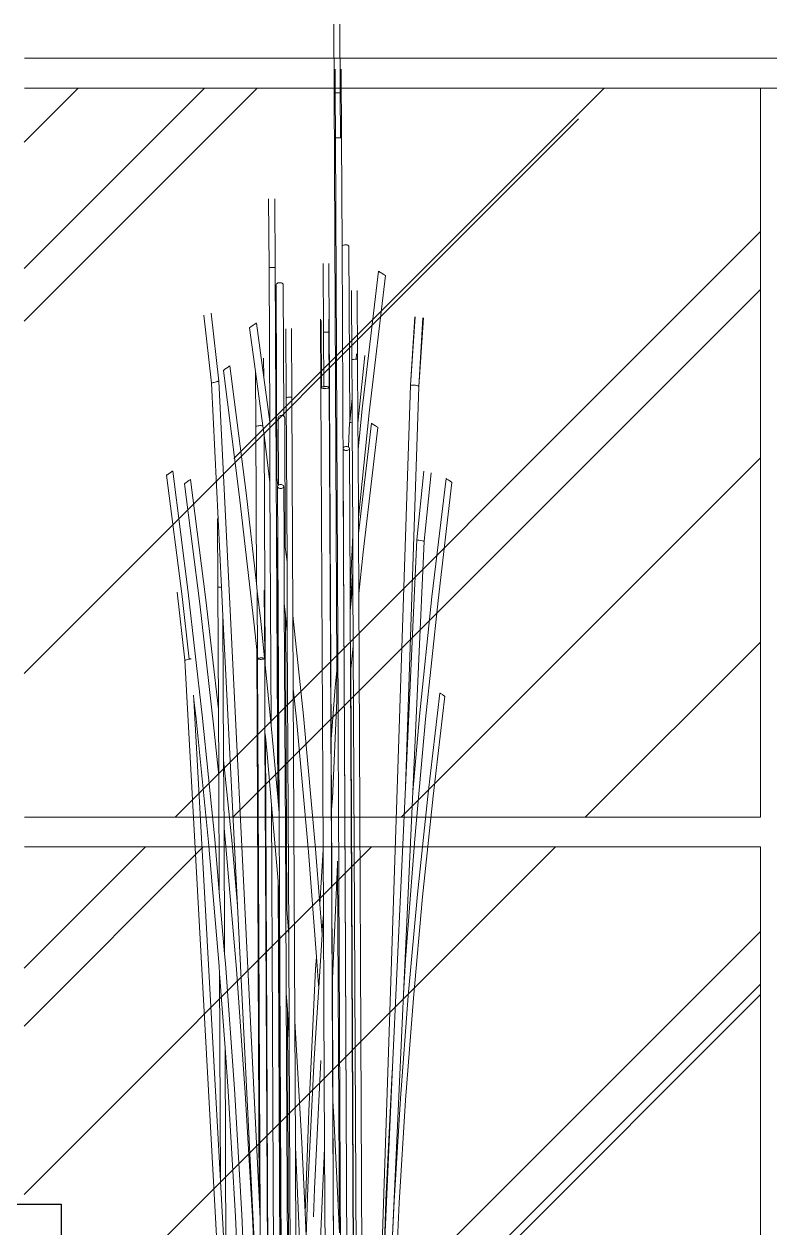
# Model space of a CAD drawing. Header units: inches. Extents: x 249 to 1192, y -18 to 440.
# Drawn here: x 622.908 to 623.911, y 260.106 to 261.724 of the extents above; entities that cross this region are included whole.
import ezdxf

# ---------------------------------------------------------------- set-up
doc = ezdxf.new("R2010")
doc.units = ezdxf.units.IN
doc.header["$MEASUREMENT"] = 0
for name, color, linetype, lineweight in [('KACA', 141, 'Continuous', 30), ('KUSEN', 16, 'Continuous', 15), ('VEGETASI', 60, 'Continuous', 0)]:
    doc.layers.add(name, color=color, linetype=linetype, lineweight=lineweight)
doc.layers.add('KOLOM', color=5, linetype='Continuous')

# ---------------------------------------------------------------- blocks, each defined once
blk = doc.blocks.new('tanaman2')
for p, q in [((605.1202, 357.571), (605.1198, 357.4787)), ((605.1285, 357.5708), (605.1281, 357.4785)), ((605.1184, 357.5106), (605.1179, 357.4183)), ((605.1267, 357.5104), (605.1266, 357.4785)), ((605.1195, 357.4183), (605.1198, 357.4787)), ((605.1198, 357.4787), (605.1199, 357.4787)), ((605.1199, 357.4787), (605.1203, 357.4787)), ((605.1203, 357.4787), (605.121, 357.4787)), ((605.121, 357.4787), (605.1219, 357.4787)), ((605.1219, 357.4787), (605.1239, 357.4786)), ((605.126, 357.4786), (605.1239, 357.4786)), ((605.1244, 356.702), (605.1281, 357.4785)), ((605.126, 357.4786), (605.1266, 357.4785)), ((605.1266, 357.4785), (605.1263, 357.4181)), ((605.1266, 357.4785), (605.1269, 357.4785)), ((605.1269, 357.4785), (605.1275, 357.4785)), ((605.1275, 357.4785), (605.128, 357.4785)), ((605.128, 357.4785), (605.1281, 357.4785)), ((605.1173, 357.2726), (605.1179, 357.4183)), ((605.1179, 357.4183), (605.1181, 357.4183)), ((605.1181, 357.4183), (605.1185, 357.4183)), ((605.1185, 357.4183), (605.1192, 357.4183)), ((605.1192, 357.4183), (605.1195, 357.4183)), ((605.1195, 357.4183), (605.12, 357.4182)), ((605.1221, 357.4182), (605.12, 357.4182)), ((605.1242, 357.4181), (605.1221, 357.4182)), ((605.1226, 356.643), (605.1263, 357.4181)), ((605.1242, 357.4181), (605.1251, 357.4181)), ((605.1251, 357.4181), (605.1257, 357.4181)), ((605.1257, 357.4181), (605.1261, 357.4181)), ((605.1261, 357.4181), (605.1263, 357.4181)), ((605.2076, 357.3363), (605.2072, 357.244)), ((605.216, 357.3361), (605.2155, 357.2438)), ((605.1082, 357.2723), (605.1087, 357.2731)), ((605.1087, 357.2731), (605.1095, 357.2737)), ((605.1095, 357.2737), (605.1105, 357.2742)), ((605.1105, 357.2742), (605.1117, 357.2744)), ((605.1117, 357.2744), (605.1129, 357.2745)), ((605.1129, 357.2745), (605.1142, 357.2744)), ((605.1142, 357.2744), (605.1153, 357.274)), ((605.1153, 357.274), (605.1163, 357.2735)), ((605.1163, 357.2735), (605.1171, 357.2728)), ((605.1171, 357.2728), (605.1173, 357.2726)), ((605.1081, 357.2715), (605.107, 357.0364)), ((605.1081, 357.2715), (605.1082, 357.2723)), ((605.1153, 356.8569), (605.1173, 357.2726)), ((605.1349, 357.2493), (605.1345, 357.1569)), ((605.1428, 357.249), (605.1423, 357.1567)), ((605.2059, 356.9699), (605.2072, 357.244)), ((605.2072, 357.244), (605.2073, 357.244)), ((605.2073, 357.244), (605.2078, 357.244)), ((605.2078, 357.244), (605.2084, 357.244)), ((605.2084, 357.244), (605.2093, 357.244)), ((605.2093, 357.244), (605.2114, 357.2439)), ((605.2134, 357.2438), (605.2114, 357.2439)), ((605.2134, 357.2438), (605.2143, 357.2438)), ((605.2143, 357.2438), (605.215, 357.2438)), ((605.2145, 357.0366), (605.2155, 357.2438)), ((605.215, 357.2438), (605.2154, 357.2438)), ((605.2154, 357.2438), (605.2155, 357.2438)), ((605.0589, 357.2329), (605.0591, 357.233)), ((605.0808, 357.0484), (605.0589, 357.2329)), ((605.0591, 357.233), (605.0595, 357.2333)), ((605.0595, 357.2333), (605.0602, 357.2337)), ((605.0595, 357.2333), (605.0595, 357.2333)), ((605.0602, 357.2337), (605.0603, 357.2338)), ((605.0612, 357.2344), (605.0603, 357.2338)), ((605.0648, 357.2366), (605.0612, 357.2344)), ((605.0659, 357.2373), (605.0648, 357.2366)), ((605.0669, 357.2379), (605.0659, 357.2373)), ((605.0669, 357.2379), (605.0676, 357.2384)), ((605.0676, 357.2384), (605.0681, 357.2387)), ((605.0681, 357.2387), (605.0682, 357.2388)), ((605.0901, 357.0539), (605.0682, 357.2388)), ((605.0968, 357.2129), (605.0964, 357.1206)), ((605.1045, 357.2127), (605.104, 357.1204)), ((605.1956, 357.0441), (605.1964, 357.2205)), ((605.1964, 357.2205), (605.1965, 357.2213)), ((605.1965, 357.2213), (605.197, 357.222)), ((605.197, 357.222), (605.1978, 357.2226)), ((605.1978, 357.2226), (605.1988, 357.2231)), ((605.1988, 357.2231), (605.2, 357.2234)), ((605.2, 357.2234), (605.2012, 357.2234)), ((605.2012, 357.2234), (605.2025, 357.2233)), ((605.2025, 357.2233), (605.2036, 357.223)), ((605.2036, 357.223), (605.2046, 357.2224)), ((605.2046, 357.2224), (605.2054, 357.2218)), ((605.2049, 356.9614), (605.206, 357.2202)), ((605.2054, 357.2218), (605.2059, 357.221)), ((605.2059, 357.221), (605.206, 357.2202)), ((605.008, 357.1761), (605.0141, 357.0841)), ((605.0085, 357.176), (605.0141, 357.0841)), ((605.0191, 357.1775), (605.0252, 357.0855)), ((605.0196, 357.1774), (605.0252, 357.0855)), ((605.2932, 357.1826), (605.2831, 357.0911)), ((605.303, 357.1799), (605.2929, 357.0883)), ((605.1344, 357.1731), (605.134, 357.0813)), ((605.135, 357.1746), (605.1349, 357.1569)), ((605.1455, 357.1728), (605.1451, 357.0829)), ((605.1461, 357.1742), (605.1457, 357.0824)), ((605.1851, 357.1618), (605.1847, 357.0695)), ((605.1928, 357.1616), (605.1923, 357.0693)), ((605.2226, 357.0959), (605.2325, 357.169)), ((605.2325, 357.169), (605.2326, 357.1689)), ((605.2326, 357.1689), (605.2331, 357.1686)), ((605.2331, 357.1686), (605.2338, 357.1681)), ((605.2338, 357.1681), (605.2348, 357.1675)), ((605.2338, 357.104), (605.2417, 357.1628)), ((605.2371, 357.1659), (605.2348, 357.1675)), ((605.2394, 357.1644), (605.2371, 357.1659)), ((605.2394, 357.1644), (605.2404, 357.1638)), ((605.2404, 357.1638), (605.2411, 357.1633)), ((605.2411, 357.1633), (605.2416, 357.163)), ((605.2416, 357.163), (605.2417, 357.1628)), ((605.1342, 357.0816), (605.1345, 357.1569)), ((605.1345, 357.1569), (605.1346, 357.1569)), ((605.1349, 357.1569), (605.1345, 357.0827)), ((605.1346, 357.1569), (605.1349, 357.1569)), ((605.1349, 357.1569), (605.135, 357.1569)), ((605.135, 357.1569), (605.1357, 357.1569)), ((605.1357, 357.1569), (605.1365, 357.1569)), ((605.1384, 357.1568), (605.1365, 357.1569)), ((605.1404, 357.1568), (605.1384, 357.1568)), ((605.1404, 357.1568), (605.1412, 357.1568)), ((605.1412, 357.1568), (605.1418, 357.1567)), ((605.1418, 357.1567), (605.1422, 357.1567)), ((605.142, 357.0836), (605.1423, 357.1567)), ((605.1422, 357.1567), (605.1423, 357.1567)), ((605.0978, 357.1278), (605.0985, 357.1205)), ((605.0868, 357.1256), (605.096, 357.0344)), ((605.096, 357.0344), (605.0964, 357.1206)), ((605.0964, 357.1206), (605.0965, 357.1206)), ((605.0965, 357.1206), (605.0969, 357.1206)), ((605.0969, 357.1206), (605.0975, 357.1206)), ((605.0975, 357.1206), (605.0983, 357.1205)), ((605.0983, 357.1205), (605.0985, 357.1205)), ((605.1002, 357.1205), (605.0985, 357.1205)), ((605.1021, 357.1204), (605.1002, 357.1205)), ((605.1021, 357.1204), (605.1029, 357.1204)), ((605.1029, 357.1204), (605.1035, 357.1204)), ((605.1035, 357.1204), (605.1039, 357.1204)), ((605.1038, 357.0684), (605.104, 357.1204)), ((605.1039, 357.1204), (605.104, 357.1204)), ((605.2227, 357.122), (605.2226, 357.0959)), ((605.2463, 356.9408), (605.2683, 357.1115)), ((605.2683, 357.1115), (605.2685, 357.1114)), ((605.2685, 357.1114), (605.2689, 357.1111)), ((605.2689, 357.1111), (605.2696, 357.1107)), ((605.2145, 357.0366), (605.2226, 357.0959)), ((605.2239, 357.031), (605.2338, 357.104)), ((605.2338, 357.104), (605.2334, 357.0299)), ((605.255, 356.9351), (605.2769, 357.1055)), ((605.2696, 357.1107), (605.2705, 357.1101)), ((605.2726, 357.1086), (605.2705, 357.1101)), ((605.2748, 357.1071), (605.2726, 357.1086)), ((605.2748, 357.1071), (605.2757, 357.1064)), ((605.2757, 357.1064), (605.2763, 357.1059)), ((605.2763, 357.1059), (605.2768, 357.1056)), ((605.2768, 357.1056), (605.2769, 357.1055)), ((605.0141, 357.0841), (605.0144, 357.0843)), ((605.0141, 357.0841), (605.032, 356.5456)), ((605.0144, 357.0843), (605.015, 357.0846)), ((605.015, 357.0846), (605.016, 357.0849)), ((605.016, 357.0849), (605.0172, 357.0852)), ((605.0172, 357.0852), (605.0185, 357.0855)), ((605.0185, 357.0855), (605.02, 357.0857)), ((605.02, 357.0857), (605.0214, 357.0858)), ((605.0214, 357.0858), (605.0227, 357.0859)), ((605.0227, 357.0859), (605.0238, 357.0859)), ((605.0238, 357.0859), (605.0246, 357.0858)), ((605.0246, 357.0858), (605.0251, 357.0857)), ((605.0251, 357.0857), (605.0252, 357.0855)), ((605.0252, 357.0855), (605.0719, 355.6769)), ((605.1345, 357.0827), (605.1254, 355.1901)), ((605.134, 357.0813), (605.1318, 356.6097)), ((605.1319, 356.608), (605.1342, 357.0816)), ((605.134, 357.0813), (605.1342, 357.0816)), ((605.1345, 357.0827), (605.1347, 357.083)), ((605.1347, 357.0824), (605.1345, 357.0827)), ((605.1347, 357.083), (605.1353, 357.0833)), ((605.1353, 357.0821), (605.1347, 357.0824)), ((605.1353, 357.0833), (605.1361, 357.0835)), ((605.1361, 357.0818), (605.1353, 357.0821)), ((605.1361, 357.0835), (605.1373, 357.0837)), ((605.1373, 357.0816), (605.1361, 357.0818)), ((605.1373, 357.0837), (605.1386, 357.0837)), ((605.1387, 357.0814), (605.1373, 357.0816)), ((605.1386, 357.0837), (605.1401, 357.0837)), ((605.1401, 357.0814), (605.1387, 357.0814)), ((605.1401, 357.0837), (605.1415, 357.0837)), ((605.1415, 357.0814), (605.1401, 357.0814)), ((605.1415, 357.0837), (605.142, 357.0836)), ((605.1429, 357.0814), (605.1415, 357.0814)), ((605.142, 357.0836), (605.1429, 357.0835)), ((605.1457, 357.0824), (605.1427, 356.4617)), ((605.1429, 357.0835), (605.144, 357.0833)), ((605.144, 357.0816), (605.1429, 357.0814)), ((605.144, 357.0833), (605.1449, 357.083)), ((605.1449, 357.0818), (605.144, 357.0816)), ((605.1449, 357.083), (605.1451, 357.0829)), ((605.1455, 357.0821), (605.1449, 357.0818)), ((605.1451, 357.0829), (605.1455, 357.0827)), ((605.1455, 357.0827), (605.1457, 357.0824)), ((605.1457, 357.0824), (605.1455, 357.0821)), ((605.2831, 357.0911), (605.2286, 355.9943)), ((605.2929, 357.0883), (605.2793, 356.8141)), ((605.2831, 357.0911), (605.2833, 357.091)), ((605.2833, 357.091), (605.2837, 357.0909)), ((605.2837, 357.0909), (605.2845, 357.0907)), ((605.2845, 357.0907), (605.2855, 357.0904)), ((605.2855, 357.0904), (605.2867, 357.0901)), ((605.2867, 357.0901), (605.2893, 357.0894)), ((605.2893, 357.0894), (605.2904, 357.0891)), ((605.2904, 357.0891), (605.2915, 357.0888)), ((605.2915, 357.0888), (605.2922, 357.0885)), ((605.2922, 357.0885), (605.2927, 357.0884)), ((605.2927, 357.0884), (605.2929, 357.0883)), ((605.1036, 357.035), (605.1038, 357.0684)), ((605.1038, 357.0684), (605.107, 357.0364)), ((605.1833, 356.7763), (605.1847, 357.0695)), ((605.1847, 357.0695), (605.1848, 357.0695)), ((605.1848, 357.0695), (605.1852, 357.0695)), ((605.1852, 357.0695), (605.1858, 357.0695)), ((605.1858, 357.0695), (605.1866, 357.0695)), ((605.1866, 357.0695), (605.1885, 357.0694)), ((605.1904, 357.0694), (605.1885, 357.0694)), ((605.1904, 357.0694), (605.1912, 357.0693)), ((605.1912, 357.0693), (605.1918, 357.0693)), ((605.1913, 356.8482), (605.1923, 357.0693)), ((605.1918, 357.0693), (605.1922, 357.0693)), ((605.1922, 357.0693), (605.1923, 357.0693)), ((605.0954, 356.908), (605.0808, 357.0484)), ((605.0958, 356.9992), (605.0901, 357.0539)), ((605.0705, 357.0298), (605.0714, 357.0303)), ((605.0724, 357.031), (605.0714, 357.0304)), ((605.0714, 357.0303), (605.0714, 357.0304)), ((605.0724, 357.031), (605.0746, 357.0324)), ((605.0756, 357.033), (605.0746, 357.0324)), ((605.0756, 357.033), (605.0765, 357.0336)), ((605.0772, 357.034), (605.0765, 357.0336)), ((605.0765, 357.0336), (605.0765, 357.0336)), ((605.0772, 357.034), (605.0776, 357.0343)), ((605.0776, 357.0343), (605.0777, 357.0344)), ((605.0953, 356.8862), (605.0777, 357.0344)), ((605.0958, 356.9992), (605.096, 357.0344)), ((605.1029, 356.8839), (605.1036, 357.035)), ((605.1043, 357.0352), (605.1036, 357.035)), ((605.1055, 357.0354), (605.1043, 357.0352)), ((605.1064, 357.0355), (605.1055, 357.0354)), ((605.1064, 357.0355), (605.1069, 357.0356)), ((605.1069, 357.0356), (605.107, 357.0357)), ((605.107, 357.0357), (605.107, 357.0364)), ((605.107, 357.0364), (605.1071, 357.0357)), ((605.107, 357.0357), (605.1071, 357.0357)), ((605.1071, 357.0357), (605.1086, 357.0026)), ((605.1936, 356.8678), (605.1944, 357.0423)), ((605.1944, 357.0423), (605.1946, 357.043)), ((605.1946, 357.043), (605.195, 357.0437)), ((605.195, 357.0437), (605.1956, 357.0441)), ((605.1956, 357.0441), (605.1957, 357.0442)), ((605.1957, 357.0442), (605.1966, 357.0446)), ((605.1966, 357.0446), (605.1977, 357.0449)), ((605.1977, 357.0449), (605.1988, 357.0449)), ((605.1988, 357.0449), (605.1999, 357.0448)), ((605.1999, 357.0448), (605.201, 357.0445)), ((605.201, 357.0445), (605.2019, 357.044)), ((605.2019, 357.044), (605.2026, 357.0434)), ((605.2026, 357.0434), (605.203, 357.0427)), ((605.2027, 356.9515), (605.2031, 357.042)), ((605.203, 357.0427), (605.2031, 357.042)), ((605.2142, 356.9555), (605.2145, 357.0366)), ((605.2222, 357.0187), (605.2239, 357.031)), ((605.2239, 357.0311), (605.2251, 357.0312)), ((605.2239, 357.031), (605.2239, 357.0311)), ((605.2251, 357.0312), (605.2264, 357.0313)), ((605.2264, 357.0313), (605.2279, 357.0313)), ((605.2279, 357.0313), (605.2293, 357.0312)), ((605.2293, 357.0312), (605.2306, 357.0311)), ((605.2306, 357.0311), (605.2318, 357.0308)), ((605.2318, 357.0308), (605.2327, 357.0305)), ((605.2327, 357.0305), (605.2332, 357.0302)), ((605.2332, 357.0302), (605.2334, 357.0299)), ((605.0692, 357.029), (605.0694, 357.0291)), ((605.0891, 356.8611), (605.0692, 357.029)), ((605.0694, 357.0291), (605.0698, 357.0294)), ((605.0698, 357.0294), (605.0705, 357.0298)), ((605.0705, 357.0298), (605.0705, 357.0298)), ((605.2182, 356.9888), (605.2222, 357.0187)), ((605.2222, 357.0187), (605.2208, 356.71)), ((605.2334, 357.0299), (605.2324, 356.8193)), ((605.0954, 356.908), (605.0958, 356.9992)), ((605.1074, 357.0007), (605.1064, 356.8077)), ((605.1074, 357.0007), (605.1075, 357.0014)), ((605.1075, 357), (605.1074, 357.0007)), ((605.1075, 357.0014), (605.108, 357.0021)), ((605.1079, 356.9994), (605.1075, 357)), ((605.1086, 356.9988), (605.1079, 356.9994)), ((605.108, 357.0021), (605.1086, 357.0026)), ((605.1086, 357.0026), (605.1095, 357.003)), ((605.1095, 356.9983), (605.1086, 356.9988)), ((605.1095, 357.003), (605.1105, 357.0032)), ((605.1105, 356.998), (605.1095, 356.9983)), ((605.1105, 357.0032), (605.1116, 357.0033)), ((605.1116, 356.9979), (605.1105, 356.998)), ((605.1116, 357.0033), (605.1127, 357.0032)), ((605.1127, 356.998), (605.1116, 356.9979)), ((605.1127, 357.0032), (605.1138, 357.0029)), ((605.1138, 356.9982), (605.1127, 356.998)), ((605.1138, 357.0029), (605.1147, 357.0024)), ((605.1146, 356.9986), (605.1138, 356.9982)), ((605.1153, 356.9991), (605.1146, 356.9986)), ((605.1147, 357.0024), (605.1153, 357.0018)), ((605.1152, 356.8593), (605.1159, 357.0005)), ((605.1153, 357.0018), (605.1157, 357.0012)), ((605.1157, 356.9998), (605.1153, 356.9991)), ((605.1157, 357.0012), (605.1159, 357.0005)), ((605.1159, 357.0005), (605.1157, 356.9998)), ((605.2142, 356.9555), (605.2182, 356.9888)), ((604.9975, 356.968), (605.0068, 356.8759)), ((605.0074, 356.9699), (605.0167, 356.8778)), ((605.2049, 356.9614), (605.2059, 356.9699)), ((605.2055, 356.8833), (605.2059, 356.9699)), ((605.324, 356.8069), (605.345, 356.9703)), ((605.345, 356.9703), (605.3452, 356.9702)), ((605.3452, 356.9702), (605.3456, 356.9699)), ((605.3456, 356.9699), (605.3462, 356.9695)), ((605.3462, 356.9695), (605.3471, 356.9689)), ((605.3492, 356.9675), (605.3471, 356.9689)), ((605.3512, 356.966), (605.3492, 356.9675)), ((605.3512, 356.966), (605.3521, 356.9654)), ((605.3521, 356.9654), (605.3527, 356.965)), ((604.9695, 356.9551), (604.9697, 356.9552)), ((604.9883, 356.7964), (604.9695, 356.9551)), ((604.9697, 356.9552), (604.9701, 356.9554)), ((604.9701, 356.9554), (604.9707, 356.9558)), ((604.9707, 356.9558), (604.9715, 356.9564)), ((604.9715, 356.9564), (604.9725, 356.957)), ((604.9715, 356.9564), (604.9715, 356.9564)), ((604.9735, 356.9577), (604.9725, 356.957)), ((604.9725, 356.957), (604.9725, 356.957)), ((604.9746, 356.9583), (604.9735, 356.9577)), ((604.9746, 356.9583), (604.9764, 356.9594)), ((604.9764, 356.9594), (604.977, 356.9598)), ((604.977, 356.9598), (604.9774, 356.9601)), ((604.9774, 356.9601), (604.9775, 356.9602)), ((604.9964, 356.8012), (604.9775, 356.9602)), ((605.1953, 356.8819), (605.1957, 356.9496)), ((605.1957, 356.9496), (605.1958, 356.9503)), ((605.1958, 356.9489), (605.1957, 356.9496)), ((605.1958, 356.9503), (605.1962, 356.951)), ((605.1962, 356.951), (605.1969, 356.9515)), ((605.1969, 356.9515), (605.1978, 356.9519)), ((605.1978, 356.9519), (605.1988, 356.9522)), ((605.1988, 356.9522), (605.1999, 356.9522)), ((605.1999, 356.9522), (605.201, 356.9521)), ((605.201, 356.9521), (605.2021, 356.9518)), ((605.2021, 356.9518), (605.2027, 356.9515)), ((605.2027, 356.9515), (605.2029, 356.9513)), ((605.2029, 356.9513), (605.2036, 356.9508)), ((605.2036, 356.9508), (605.2049, 356.9614)), ((605.2036, 356.9508), (605.204, 356.9501)), ((605.2038, 356.8691), (605.2042, 356.9494)), ((605.204, 356.9501), (605.2042, 356.9494)), ((605.2042, 356.9494), (605.204, 356.9487)), ((605.2126, 356.6285), (605.2142, 356.9555)), ((605.3003, 356.7972), (605.3211, 356.9588)), ((605.3085, 356.7919), (605.3293, 356.9531)), ((605.3211, 356.9588), (605.3213, 356.9587)), ((605.3213, 356.9587), (605.3217, 356.9584)), ((605.3217, 356.9584), (605.3223, 356.958)), ((605.3223, 356.958), (605.3232, 356.9574)), ((605.3252, 356.956), (605.3232, 356.9574)), ((605.3272, 356.9545), (605.3252, 356.956)), ((605.3272, 356.9545), (605.3281, 356.954)), ((605.3281, 356.954), (605.3287, 356.9535)), ((605.3287, 356.9535), (605.3291, 356.9532)), ((605.3291, 356.9532), (605.3293, 356.9531)), ((605.3323, 356.8015), (605.3533, 356.9646)), ((605.3527, 356.965), (605.3531, 356.9647)), ((605.3531, 356.9647), (605.3533, 356.9646)), ((605.1962, 356.9483), (605.1958, 356.9489)), ((605.1969, 356.9477), (605.1962, 356.9483)), ((605.1978, 356.9472), (605.1969, 356.9477)), ((605.1988, 356.9469), (605.1978, 356.9472)), ((605.1999, 356.9468), (605.1988, 356.9469)), ((605.201, 356.9469), (605.1999, 356.9468)), ((605.2021, 356.9471), (605.201, 356.9469)), ((605.2029, 356.9475), (605.2021, 356.9471)), ((605.2036, 356.9481), (605.2029, 356.9475)), ((605.204, 356.9487), (605.2036, 356.9481)), ((605.2324, 356.8193), (605.2463, 356.9408)), ((605.2354, 356.7634), (605.255, 356.9351)), ((605.0953, 356.8862), (605.0954, 356.908)), ((605.2847, 356.9063), (605.2843, 356.814)), ((605.0949, 356.8058), (605.0953, 356.8862)), ((605.0068, 356.8759), (605.007, 356.8759)), ((605.0068, 356.8759), (605.0223, 356.539)), ((605.007, 356.8759), (605.0074, 356.876)), ((605.0075, 356.876), (605.0074, 356.876)), ((605.0082, 356.8762), (605.0075, 356.876)), ((605.0093, 356.8764), (605.0082, 356.8762)), ((605.0093, 356.8764), (605.0118, 356.8769)), ((605.0118, 356.8769), (605.0142, 356.8774)), ((605.0153, 356.8775), (605.0142, 356.8774)), ((605.0161, 356.8777), (605.0153, 356.8775)), ((605.0161, 356.8777), (605.0166, 356.8778)), ((605.0166, 356.8778), (605.0167, 356.8778)), ((605.0167, 356.8778), (605.032, 356.5456)), ((605.1027, 356.8339), (605.1029, 356.8839)), ((605.1029, 356.8839), (605.1064, 356.8077)), ((605.1936, 356.8678), (605.1953, 356.8819)), ((605.1949, 356.7924), (605.1953, 356.8819)), ((605.2038, 356.8691), (605.202, 356.5108)), ((605.2045, 356.8749), (605.2029, 356.5207)), ((605.2038, 356.5319), (605.2055, 356.8833)), ((605.2038, 356.8691), (605.2045, 356.8749)), ((605.2045, 356.8749), (605.2055, 356.8833)), ((605.0949, 356.8058), (605.0891, 356.8611)), ((605.1144, 356.6947), (605.1152, 356.8593)), ((605.1145, 356.6928), (605.1153, 356.8569)), ((605.1152, 356.8593), (605.1153, 356.8569)), ((605.1913, 356.8482), (605.1936, 356.8678)), ((605.1909, 356.7539), (605.1913, 356.8482)), ((605.1026, 356.8184), (605.1027, 356.8339)), ((605.1059, 356.7978), (605.1027, 356.8339)), ((605.088, 355.3272), (605.0949, 356.8058)), ((605.1022, 356.7354), (605.1026, 356.8184)), ((605.1059, 356.7869), (605.1026, 356.8184)), ((605.1064, 356.7932), (605.1064, 356.8077)), ((605.2218, 356.8102), (605.2213, 356.7184)), ((605.2266, 356.7684), (605.2313, 356.8088)), ((605.2313, 356.8088), (605.2308, 356.7181)), ((605.2313, 356.8088), (605.2324, 356.8193)), ((605.2313, 356.8099), (605.2313, 356.8088)), ((605.2793, 356.8141), (605.2774, 356.7756)), ((605.2809, 356.8141), (605.2793, 356.8141)), ((605.2826, 356.814), (605.2809, 356.8141)), ((605.2826, 356.814), (605.2833, 356.814)), ((605.2833, 356.814), (605.2838, 356.814)), ((605.2835, 356.6503), (605.2843, 356.814)), ((605.2838, 356.814), (605.2842, 356.814)), ((605.2842, 356.814), (605.2843, 356.814)), ((605.3052, 356.642), (605.324, 356.8069)), ((605.3389, 356.8074), (605.3288, 356.7159)), ((605.005, 356.6367), (604.9883, 356.7964)), ((605.0131, 356.6409), (604.9964, 356.8012)), ((605.1059, 356.7869), (605.1059, 356.7978)), ((605.1064, 356.7932), (605.1059, 356.7978)), ((605.1063, 356.783), (605.1064, 356.7932)), ((605.1949, 356.7924), (605.193, 356.4031)), ((605.1932, 356.7765), (605.1949, 356.7924)), ((605.2835, 356.6503), (605.3003, 356.7972)), ((605.2899, 356.6294), (605.3085, 356.7919)), ((605.3227, 356.7175), (605.3323, 356.8015)), ((605.1063, 356.783), (605.1059, 356.7869)), ((605.1059, 356.7002), (605.1063, 356.783)), ((605.1691, 356.6411), (605.1833, 356.7763)), ((605.1828, 356.6775), (605.1833, 356.7763)), ((605.1909, 356.7539), (605.1932, 356.7765)), ((605.1932, 356.7765), (605.1914, 356.3816)), ((605.2774, 356.7756), (605.258, 356.3863)), ((605.2765, 356.5819), (605.2774, 356.7756)), ((605.2217, 356.7187), (605.2266, 356.7684)), ((605.232, 356.7302), (605.2354, 356.7634)), ((605.1889, 356.347), (605.1909, 356.7539)), ((605.095, 355.1901), (605.1022, 356.7354)), ((605.1055, 356.7038), (605.1022, 356.7354)), ((605.232, 356.7302), (605.2286, 355.9943)), ((605.2308, 356.7181), (605.232, 356.7302)), ((605.2126, 356.6285), (605.2208, 356.71)), ((605.2208, 356.71), (605.2213, 356.7153)), ((605.2213, 356.7153), (605.2209, 356.6185)), ((605.2213, 356.7184), (605.2215, 356.7186)), ((605.2215, 356.7181), (605.2213, 356.7184)), ((605.2213, 356.7184), (605.2213, 356.7153)), ((605.2215, 356.7186), (605.2217, 356.7187)), ((605.222, 356.7178), (605.2215, 356.7181)), ((605.2217, 356.7187), (605.222, 356.7188)), ((605.222, 356.7188), (605.2227, 356.719)), ((605.2227, 356.7176), (605.222, 356.7178)), ((605.2227, 356.719), (605.2237, 356.7192)), ((605.2237, 356.7174), (605.2227, 356.7176)), ((605.2237, 356.7192), (605.2248, 356.7192)), ((605.2249, 356.7173), (605.2237, 356.7174)), ((605.2248, 356.7192), (605.2261, 356.7192)), ((605.2261, 356.7172), (605.2249, 356.7173)), ((605.2261, 356.7192), (605.2273, 356.7192)), ((605.2273, 356.7172), (605.2261, 356.7172)), ((605.2308, 356.7181), (605.2272, 355.9652)), ((605.2273, 356.7192), (605.2284, 356.719)), ((605.2284, 356.7173), (605.2273, 356.7172)), ((605.2284, 356.719), (605.2294, 356.7188)), ((605.2294, 356.7174), (605.2284, 356.7173)), ((605.2294, 356.7188), (605.2302, 356.7186)), ((605.2302, 356.7176), (605.2294, 356.7174)), ((605.2302, 356.7186), (605.2307, 356.7184)), ((605.2307, 356.7178), (605.2302, 356.7176)), ((605.2307, 356.7184), (605.2308, 356.7181)), ((605.2308, 356.7181), (605.2307, 356.7178)), ((605.3288, 356.7159), (605.2797, 355.831)), ((605.3201, 356.7181), (605.3205, 356.718)), ((605.3205, 356.718), (605.3209, 356.7179)), ((605.3209, 356.7179), (605.3214, 356.7178)), ((605.3214, 356.7178), (605.3218, 356.7176)), ((605.3218, 356.7176), (605.3227, 356.7175)), ((605.3227, 356.7175), (605.323, 356.7174)), ((605.323, 356.7174), (605.3253, 356.7168)), ((605.3253, 356.7168), (605.3265, 356.7165)), ((605.3265, 356.7165), (605.3274, 356.7163)), ((605.3274, 356.7163), (605.3282, 356.7161)), ((605.3282, 356.7161), (605.3286, 356.716)), ((605.3286, 356.716), (605.3288, 356.7159)), ((605.1055, 356.7038), (605.0985, 355.1901)), ((605.1059, 356.7002), (605.0987, 355.1901)), ((605.1059, 356.7002), (605.1055, 356.7038)), ((605.114, 356.6118), (605.1144, 356.6947)), ((605.1141, 356.61), (605.1145, 356.6928)), ((605.1243, 356.662), (605.1244, 356.702)), ((605.1265, 356.6796), (605.1244, 356.702)), ((605.1318, 356.6097), (605.1265, 356.6796)), ((605.1785, 356.6366), (605.1828, 356.6775)), ((605.1807, 356.2308), (605.1828, 356.6775)), ((604.979, 356.6676), (604.9791, 356.6677)), ((604.9949, 356.5333), (604.979, 356.6676)), ((604.9791, 356.6677), (604.9795, 356.6679)), ((604.9795, 356.6679), (604.98, 356.6682)), ((604.98, 356.6682), (604.9807, 356.6687)), ((604.9807, 356.6687), (604.9815, 356.6692)), ((604.9807, 356.6687), (604.9807, 356.6687)), ((604.9815, 356.6692), (604.9824, 356.6697)), ((604.9815, 356.6692), (604.9815, 356.6692)), ((604.9824, 356.6698), (604.9833, 356.6703)), ((604.9824, 356.6697), (604.9824, 356.6698)), ((604.9833, 356.6703), (604.9841, 356.6708)), ((604.9833, 356.6703), (604.9833, 356.6703)), ((604.9848, 356.6713), (604.9841, 356.6708)), ((604.9841, 356.6708), (604.9841, 356.6708)), ((604.9848, 356.6713), (604.9854, 356.6716)), ((604.9854, 356.6716), (604.9857, 356.6718)), ((604.9857, 356.6718), (604.9858, 356.6719)), ((605.0017, 356.5373), (604.9858, 356.6719)), ((605.1242, 356.6584), (605.1243, 356.662)), ((605.1243, 356.662), (605.1303, 356.5302)), ((605.3164, 356.6629), (605.2805, 356.0158)), ((605.3135, 356.6371), (605.3164, 356.6629)), ((605.3168, 356.669), (605.3164, 356.6629)), ((605.1224, 356.5974), (605.1226, 356.643)), ((605.2831, 356.5612), (605.2835, 356.6503)), ((605.2885, 356.4757), (605.3052, 356.642)), ((605.0195, 356.4758), (605.005, 356.6367)), ((605.0223, 356.539), (605.0131, 356.6409)), ((605.1529, 356.4625), (605.1691, 356.6411)), ((605.1624, 356.4586), (605.1785, 356.6366)), ((605.2093, 356.5947), (605.2126, 356.6285)), ((605.2831, 356.5612), (605.2899, 356.6294)), ((605.2969, 356.4715), (605.3135, 356.6371)), ((605.114, 356.6118), (605.1072, 355.1901)), ((605.1075, 355.1901), (605.1141, 356.61)), ((605.1141, 356.61), (605.114, 356.6118)), ((605.1319, 356.608), (605.1318, 356.6097)), ((605.2203, 356.6134), (605.2164, 355.7466)), ((605.2209, 356.6185), (605.2167, 355.7538)), ((605.218, 356.5903), (605.2203, 356.6134)), ((605.2203, 356.6134), (605.2209, 356.6185)), ((605.1221, 356.5354), (605.1224, 356.5974)), ((605.1315, 356.5156), (605.1319, 356.608)), ((605.2038, 356.5319), (605.2093, 356.5947)), ((605.2121, 356.5217), (605.218, 356.5903)), ((605.2652, 356.4698), (605.2765, 356.5819)), ((605.276, 356.4904), (605.2765, 356.5819)), ((605.2824, 356.4042), (605.2831, 356.5612)), ((605.032, 356.5456), (605.0493, 356.169)), ((605.009, 356.398), (604.9949, 356.5333)), ((605.0159, 356.4015), (605.0017, 356.5373)), ((605.0223, 356.539), (605.0347, 356.2674)), ((605.1221, 356.5222), (605.1221, 356.5354)), ((605.1303, 356.5302), (605.1295, 356.5393)), ((605.1307, 356.5255), (605.1303, 356.5302)), ((605.2029, 356.5207), (605.2038, 356.5319)), ((605.1158, 355.1901), (605.1221, 356.5222)), ((605.1315, 356.5156), (605.1307, 356.5255)), ((605.1311, 356.4261), (605.1315, 356.5156)), ((605.202, 356.5108), (605.2029, 356.5207)), ((605.2033, 356.4193), (605.2121, 356.5217)), ((605.2077, 355.5715), (605.2121, 356.5217)), ((605.2015, 356.3943), (605.202, 356.5108)), ((605.2735, 356.4656), (605.276, 356.4904)), ((605.2752, 356.3213), (605.276, 356.4904)), ((605.0318, 356.3139), (605.0195, 356.4758)), ((605.258, 356.3863), (605.2652, 356.4698)), ((605.2593, 356.3007), (605.2735, 356.4656)), ((605.2824, 356.4042), (605.2885, 356.4757)), ((605.2826, 356.3047), (605.2969, 356.4715)), ((605.1427, 356.4617), (605.1423, 356.3743)), ((605.1473, 356.3881), (605.1427, 356.4617)), ((605.1473, 356.3881), (605.1529, 356.4625)), ((605.1517, 356.3173), (605.1624, 356.4586)), ((605.1209, 355.9463), (605.1232, 356.4421)), ((605.1232, 356.4458), (605.1232, 356.4421)), ((605.1232, 356.4421), (605.1303, 356.2877)), ((605.1304, 356.2856), (605.1311, 356.4261)), ((605.1985, 355.3861), (605.2033, 356.4193)), ((605.2024, 356.4068), (605.203, 356.416)), ((605.203, 356.416), (605.2033, 356.4193)), ((605.0282, 356.2648), (605.0159, 356.4015)), ((605.1914, 356.3816), (605.193, 356.4031)), ((605.1923, 356.268), (605.193, 356.4031)), ((605.2024, 356.4068), (605.1976, 355.3677)), ((605.2015, 356.3943), (605.2024, 356.4068)), ((605.2752, 356.3213), (605.2824, 356.4042)), ((605.0213, 356.2617), (605.009, 356.398)), ((605.1442, 356.3476), (605.1473, 356.3881)), ((605.2015, 356.3943), (605.1965, 355.3458)), ((605.258, 356.3863), (605.2261, 355.7435)), ((605.1423, 356.3743), (605.1417, 356.2524)), ((605.1439, 356.3536), (605.1423, 356.3743)), ((605.1889, 356.347), (605.1914, 356.3816)), ((605.1442, 356.3476), (605.1439, 356.3536)), ((605.1487, 356.2764), (605.1442, 356.3476)), ((605.1883, 356.2048), (605.1889, 356.347)), ((605.2741, 356.3083), (605.2752, 356.3213)), ((605.0347, 356.2674), (605.0318, 356.3139)), ((605.1489, 356.2796), (605.1517, 356.3173)), ((605.1528, 356.3008), (605.1517, 356.3173)), ((605.262, 356.14), (605.2741, 356.3083)), ((605.2819, 356.2948), (605.2826, 356.3047)), ((605.1303, 356.2877), (605.1296, 356.1238)), ((605.1303, 356.2877), (605.1304, 356.2856)), ((605.1621, 356.1101), (605.1528, 356.3008)), ((605.2474, 356.1348), (605.2593, 356.3007)), ((605.2746, 356.1949), (605.2819, 356.2948)), ((605.2805, 356.0158), (605.2819, 356.2948)), ((605.1297, 356.1254), (605.1304, 356.2856)), ((605.1487, 356.2764), (605.1489, 356.2796)), ((605.1547, 356.1808), (605.1487, 356.2764)), ((605.0318, 356.1247), (605.0213, 356.2617)), ((605.0387, 356.1272), (605.0282, 356.2648)), ((605.0347, 356.2674), (605.0501, 355.9334)), ((605.1923, 356.268), (605.1877, 355.2821)), ((605.1908, 356.247), (605.1923, 356.268)), ((605.1417, 356.2524), (605.1408, 356.0602)), ((605.1908, 356.247), (605.1865, 355.308)), ((605.1883, 356.2048), (605.1904, 356.2408)), ((605.1904, 356.2408), (605.1908, 356.247)), ((605.1712, 356.0672), (605.1807, 356.2308)), ((605.1799, 356.0617), (605.1807, 356.2308)), ((605.1843, 355.3555), (605.1883, 356.2048)), ((605.2705, 356.137), (605.2746, 356.1949)), ((605.2732, 355.8829), (605.2746, 356.1949)), ((605.146, 356.1782), (605.1544, 356.0054)), ((605.1632, 356.0073), (605.1547, 356.1808)), ((605.0502, 356.1537), (605.0493, 356.169)), ((605.0493, 356.169), (605.0608, 355.9177)), ((605.0583, 355.9898), (605.0502, 356.1537)), ((605.0404, 355.9869), (605.0318, 356.1247)), ((605.0474, 355.989), (605.0387, 356.1272)), ((605.1286, 355.8966), (605.1297, 356.1254)), ((605.1296, 356.1238), (605.1297, 356.1254)), ((605.2376, 355.9682), (605.2474, 356.1348)), ((605.2521, 355.9709), (605.262, 356.14)), ((605.2606, 355.9685), (605.2705, 356.137)), ((605.1282, 356.1023), (605.1296, 356.1238)), ((605.1669, 355.9737), (605.1621, 356.1101)), ((605.1209, 355.9463), (605.1282, 356.1023)), ((605.1408, 356.0602), (605.1366, 355.1901)), ((605.1408, 356.0602), (605.1573, 355.6994)), ((605.1669, 355.9737), (605.1712, 356.0672)), ((605.1721, 355.8879), (605.1799, 356.0617)), ((605.1773, 355.5068), (605.1799, 356.0617)), ((605.2805, 356.0158), (605.2732, 355.8829)), ((605.1558, 355.9678), (605.1544, 356.0054)), ((605.1655, 355.9415), (605.1632, 356.0073)), ((605.0472, 355.8487), (605.0404, 355.9869)), ((605.0501, 355.9334), (605.0474, 355.989)), ((605.0608, 355.9177), (605.0583, 355.9898)), ((605.2286, 355.9943), (605.2272, 355.9652)), ((605.1655, 355.9415), (605.1669, 355.9737)), ((605.2272, 355.9652), (605.2261, 355.7435)), ((605.2301, 355.8009), (605.2376, 355.9682)), ((605.2444, 355.8011), (605.2521, 355.9709)), ((605.253, 355.7993), (605.2606, 355.9685))]:
    blk.add_line(p, q)
blk = doc.blocks.new('tampak depan')
at = {"layer": 'KACA'}
h = blk.add_hatch(dxfattribs=at)
h.set_pattern_fill('AR-RROOF', color=256, scale=0.5, angle=45, style=0)
h.set_pattern_definition([(45, (716.5983, 334.0419), (0.424264, 1.13137), [7.5, -1, 2.5, -0.5]), (45, (716.89176, 334.6889), (-0.82378, 0.116673), [1.5, -0.165, 3, -0.375]), (45, (716.47457, 334.5192), (1.601597, 2.075358), [4, -0.7, 2, -0.5])])
h.paths.add_polyline_path([(709.5882, 336.4669), (708.5983, 336.4669), (708.5983, 335.4869), (709.5882, 335.4869)])
h.paths.add_polyline_path([(710.6181, 335.0619), (710.6181, 336.4669), (709.6282, 336.4669), (709.6282, 335.0619)])
h.paths.add_polyline_path([(710.6181, 335.0219), (709.6282, 335.0219), (709.6282, 334.0419), (710.6181, 334.0419)])
h.paths.add_polyline_path([(708.7488, 334.1719), (709.5492, 334.1719), (709.5492, 334.0719), (709.4492, 334.0719), (709.4492, 334.0419), (709.5882, 334.0419), (709.5882, 335.4469), (708.5983, 335.4469), (708.5983, 334.9669), (708.6488, 334.9669), (708.6488, 334.8669), (708.5983, 334.8669), (708.5983, 334.7319), (708.6488, 334.7319), (708.6488, 334.6319), (708.7488, 334.6319)])
at = {"layer": 'KOLOM'}
blk.add_lwpolyline([(707.5482, 334.9669), (708.6482, 334.9669), (708.6482, 334.8669), (707.5482, 334.8669)], close=True, dxfattribs=at)
at = {"layer": 'KUSEN'}
for points in [[(709.4492, 334.0019), (710.6581, 334.0019), (710.6581, 336.5069), (708.5988, 336.5069)], [(709.4492, 334.0419), (710.6181, 334.0419), (710.6181, 336.4669), (708.5988, 336.4669)], [(708.5988, 335.4869), (709.5882, 335.4869), (709.5882, 336.4669), (708.5988, 336.4669)], [(708.5988, 335.4469), (709.5882, 335.4469), (709.5882, 334.0419), (709.4492, 334.0419)]]:
    blk.add_lwpolyline(points, dxfattribs=at)
at = {"layer": 'VEGETASI', "xscale": -1}
blk.add_blockref('tanaman2', (1314.143, -21.0181), dxfattribs=at)

msp = doc.modelspace()

# ---------------------------------------------------------------- block references
at = {"layer": 'KOLOM'}
msp.add_blockref('tampak depan', (-85.6899, -74.829), dxfattribs=at)

doc.saveas('drawing.dxf')
